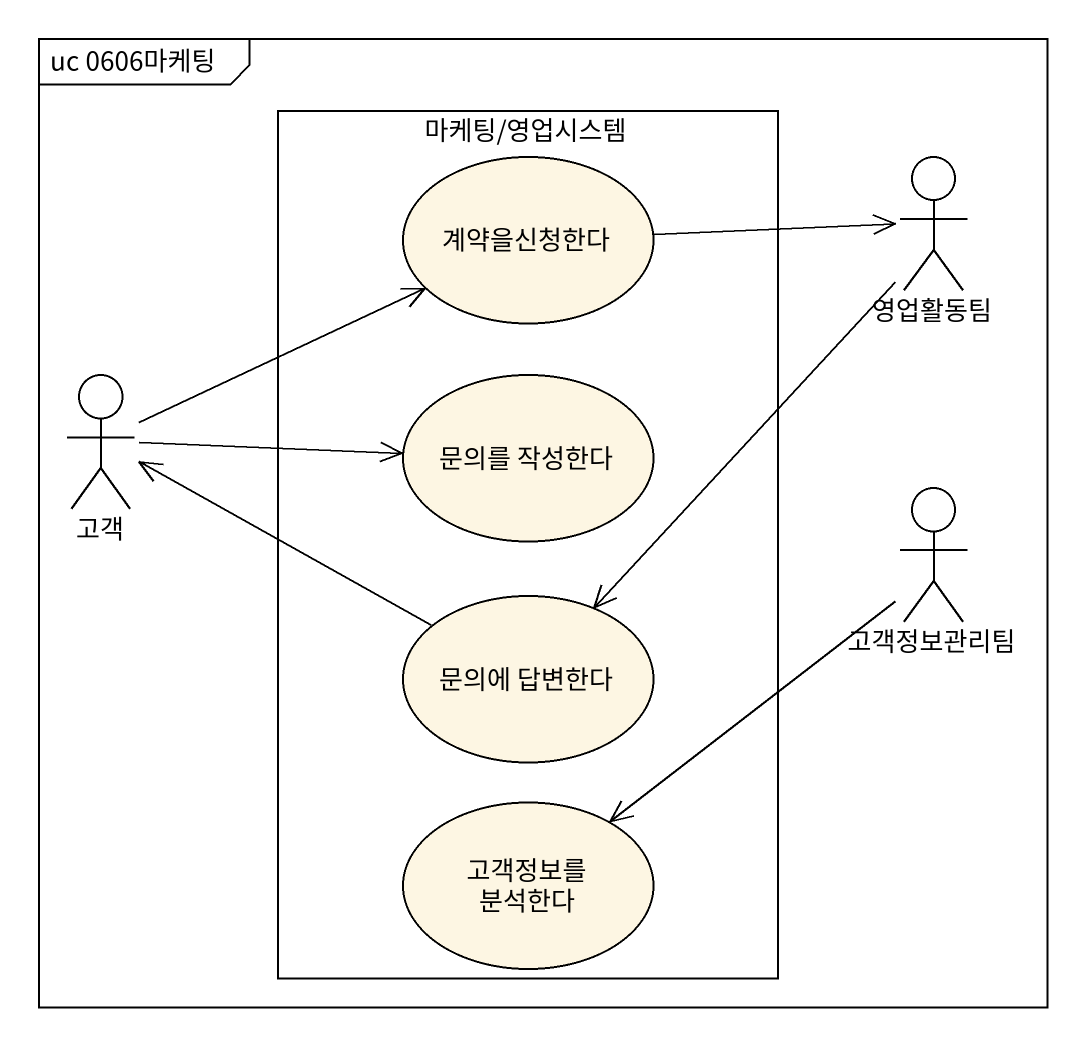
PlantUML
@startuml
mainframe uc 0606마케팅
rectangle "마케팅/영업시스템" as 마케팅_영업시스템 {
  usecase 계약을신청한다
  usecase "문의를 작성한다" as 문의를_작성한다
  usecase "문의에 답변한다" as 문의에_답변한다
  usecase "고객정보를 분석한다" as 고객정보를_분석한다
}
actor 영업활동팀
actor 고객
actor 고객정보관리팀
계약을신청한다 -right-> 영업활동팀
영업활동팀 --> 문의에_답변한다
고객 -right-> 계약을신청한다
고객 -right-> 문의를_작성한다
고객정보관리팀 --> 고객정보를_분석한다
문의에_답변한다 -left-> 고객
@enduml
